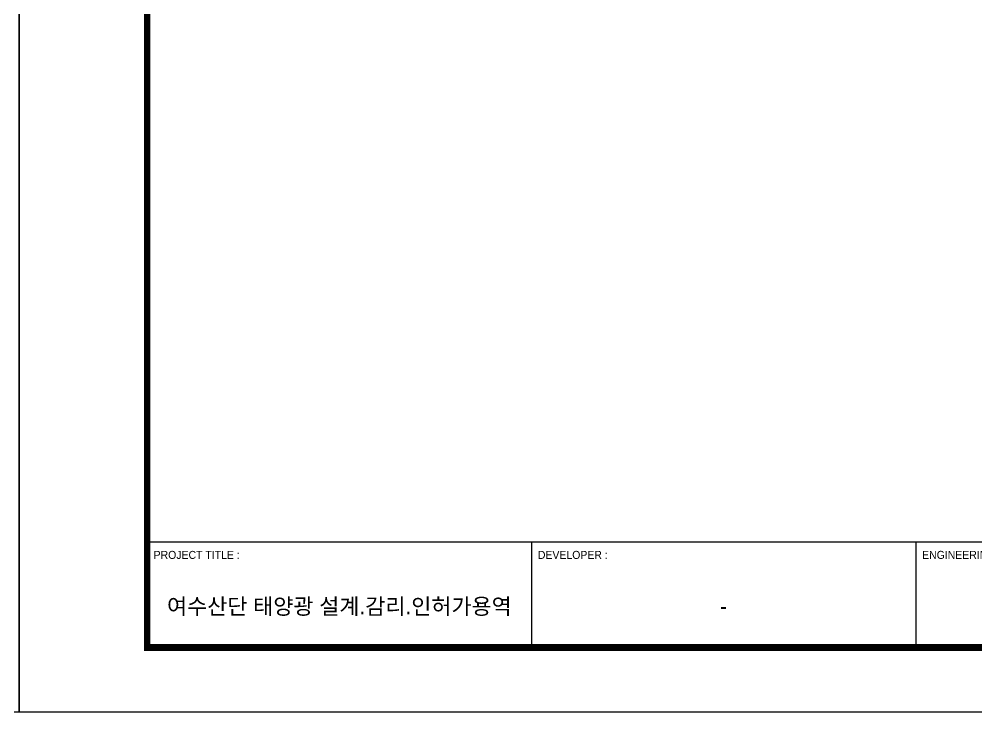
# Model space of a CAD drawing. Header units: millimetres. Extents: x 10297564 to 11610295, y -9287743 to -8409454.
# Drawn here: x 10549864 to 10609682, y -8959388 to -8916134 of the extents above; entities that cross this region are included whole.
import ezdxf
from ezdxf.enums import TextEntityAlignment as Align

# ---------------------------------------------------------------- set-up
doc = ezdxf.new("R2010")
doc.units = ezdxf.units.MM
doc.header["$LTSCALE"] = 100
for name, color, linetype in [('_도곽_마크', 7, 'Continuous'), ('BOX', 7, 'Continuous'), ('BOX_Def', 8, 'Continuous')]:
    doc.layers.add(name, color=color, linetype=linetype)
doc.layers.add('DIJ1-TEXT', color=7, linetype='Continuous', lineweight=5)
doc.layers.add('TITLE', color=7, linetype='Continuous', lineweight=0)
doc.styles.add('RomanS', font='Dotum.ttf')
doc.styles.add('TITLE', font='H2GTRE.TTF')

# ---------------------------------------------------------------- blocks, each defined once
blk = doc.blocks.new('A$C78AD5414')
at = {"layer": '_도곽_마크'}
for points in [[(40, 53), (40, 21)], [(160, 53), (40, 53)], [(160, 53), (160, 21)], [(280, 53), (160, 53)], [(280, 53), (280, 21)], [(400, 53), (280, 53)], [(40, 21), (811, 21)]]:
    blk.add_lwpolyline(points, dxfattribs=at)
at = {"layer": 'BOX', "const_width": 2}
blk.add_lwpolyline([(40, 20), (40, 574), (811, 574), (811, 20)], close=True, dxfattribs=at)
at = {"layer": 'BOX_Def'}
blk.add_lwpolyline([(0, 0), (841, 0), (841, 594), (0, 594)], close=True, dxfattribs=at)
at = {"style": 'TITLE'}
for s, p in [('여수산단 태양광 설계.감리.인허가용역', (100, 33)), ('-', (220, 33))]:
    blk.add_text(s, height=5, dxfattribs=at).set_placement(p, align=Align.MIDDLE)
at = {"layer": 'DIJ1-TEXT', "style": 'RomanS'}
for s, p in [('PROJECT TITLE :', (42, 49)), ('DEVELOPER :', (162, 49)), ('ENGINEERING :', (282, 49))]:
    blk.add_text(s, height=2.5, dxfattribs=at).set_placement(p, align=Align.MIDDLE_LEFT)

msp = doc.modelspace()

# ---------------------------------------------------------------- block references
at = {"layer": 'TITLE', "color": 4, "xscale": 200, "yscale": 200, "zscale": 200}
for p in [(10381664, -8959387.5), (10549864, -8959387.5)]:
    msp.add_blockref('A$C78AD5414', p, dxfattribs=at)

doc.saveas('drawing.dxf')
